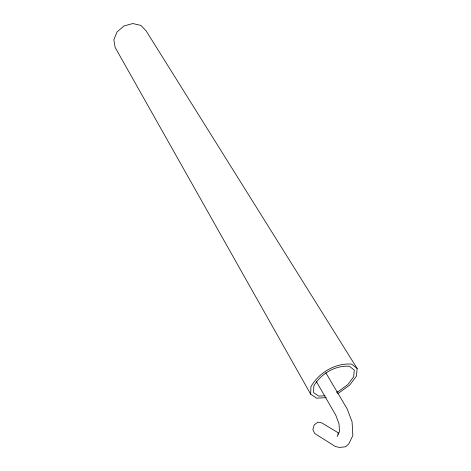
<?xml version="1.0" encoding="UTF-8"?>
<svg xmlns="http://www.w3.org/2000/svg" width="471" height="471" viewBox="0 0 471 471"><rect width="100%" height="100%" fill="white"/><g stroke="black" fill="none" stroke-linecap="round" stroke-linejoin="round"><path stroke-width="0.71" d="M326.25 397.671L316.583 398.166L310.666 394.186L310.925 386.626C319.091 372.626 335.27 362.835 351.678 364.13L357.171 368.499L356.394 376.164L349.735 385.037L339.008 392.849L337.672 393.379M337.212 436.511L339.473 431.636L339.02 423.812L335.823 415.269L316.394 381.592M336.406 392.231L338.396 391.442L347.81 384.583L353.639 376.794L354.292 370.088L349.453 366.285C335.105 365.184 320.975 373.733 313.816 385.961L313.556 392.59L318.72 396.093L325.002 395.781M337.513 433.997L338.684 433.82M338.667 433.073L321.887 422.97L317.949 422.151L314.192 424.889L312.844 429.581L314.693 433.455L335.346 446.526L339.626 447.45L345.667 446.738L348.887 443.741L352.838 435.545L352.067 421.769L347.127 408.822L325.826 372.808M357.171 368.499L146.145 30.88L140.888 25.381L132.781 23.55L124.026 25.946L117.067 31.928L113.829 39.817L115.142 47.43L310.666 394.186"/></g></svg>
